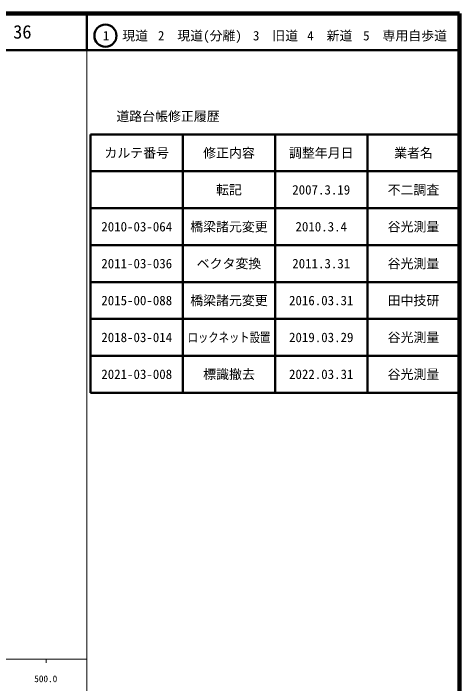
# Model space of a CAD drawing. Units: millimetres on the paper, enlarged 1000 times. Extents: x 7750 to 680000, y -40250 to 380000.
# Drawn here: x 559078 to 680000, y 198357 to 380000 of the extents above; entities that cross this region are included whole.
import ezdxf
from ezdxf.enums import TextEntityAlignment as Align

# ---------------------------------------------------------------- set-up
doc = ezdxf.new("R2010")
doc.units = ezdxf.units.MM
doc.header["$LTSCALE"] = 1000
for name, color, linetype, lineweight in [('M-TTL', 2, 'Continuous', 140), ('M-TTL-BAND', 7, 'Continuous', 13), ('M-TTL-FRAM', 2, 'Continuous', 50), ('M-TTL-LINE', 7, 'Continuous', 50)]:
    doc.layers.add(name, color=color, linetype=linetype, lineweight=lineweight)
doc.layers.add('M-TTL-TXT', color=7, linetype='Continuous')
doc.styles.add('ＭＳ ゴシック', font='')
doc.styles.get('ＭＳ ゴシック').set_extended_font_data('MS Gothic')

msp = doc.modelspace()

# ---------------------------------------------------------------- linework, layer by layer
at = {"layer": 'M-TTL'}
for p, q in [((680000, 380000), (40000, 380000)), ((680000, 20000), (680000, 380000))]:
    msp.add_line(p, q, dxfattribs=at)
at = {"layer": 'M-TTL-BAND'}
for p, q in [((579000, 20000), (579000, 370000)), ((40000, 205000), (579000, 205000)), ((568000, 205000), (568000, 204000))]:
    msp.add_line(p, q, dxfattribs=at)
at = {"layer": 'M-TTL-FRAM'}
for p, q in [((580000, 347197), (680000, 347197)), ((580000, 347197), (580000, 277197)), ((580000, 277197), (680000, 277197))]:
    msp.add_line(p, q, dxfattribs=at)
at = {"layer": 'M-TTL-LINE'}
for p, q in [((579000, 380000), (579000, 370000)), ((40000, 370000), (680000, 370000)), ((605000, 347197), (605000, 277197)), ((630000, 347197), (630000, 277197)), ((655000, 347197), (655000, 277197)), ((580000, 337197), (680000, 337197)), ((580000, 327197), (680000, 327197)), ((580000, 317197), (680000, 317197)), ((580000, 307197), (680000, 307197)), ((580000, 297197), (680000, 297197)), ((580000, 287197), (680000, 287197))]:
    msp.add_line(p, q, dxfattribs=at)
msp.add_circle((584031, 373958), 3000, dxfattribs=at)

# ---------------------------------------------------------------- texts
at = {"layer": 'M-TTL-BAND', "style": 'ＭＳ ゴシック'}
msp.add_text('500.0', height=1833, dxfattribs=at).set_placement((567844, 198195), align=Align.BOTTOM_CENTER)
at = {"layer": 'M-TTL-TXT', "style": 'ＭＳ ゴシック'}
for s, height, p in [('36', 3666, (561497, 375000)), ('1\u3000現道', 2566, (589448, 373958)), ('2\u3000現道(分離)', 2566, (609619, 373958)), ('3\u3000旧道', 2566, (630121, 373958)), ('4\u3000新道', 2566, (644824, 373958)), ('5\u3000専用自歩道', 2566, (665228, 373958)), ('道路台帳修正履歴', 2566, (600968, 352113)), ('カルテ番号', 2566, (592500, 342197)), ('修正内容', 2566, (617500, 342197)), ('調整年月日', 2566, (642500, 342197)), ('業者名', 2566, (667500, 342197)), ('転記', 2566, (617500, 332197)), ('2007.3.19', 2566, (642500, 332197)), ('不二調査', 2566, (667500, 332197)), ('2010-03-064', 2566, (592500, 322197)), ('橋梁諸元変更', 2566, (617500, 322197)), ('2010.3.4', 2566, (642500, 322197)), ('谷光測量', 2566, (667500, 322197)), ('2011-03-036', 2566, (592500, 312197)), ('ベクタ変換', 2566, (617500, 312197)), ('2011.3.31', 2566, (642500, 312197)), ('谷光測量', 2566, (667500, 312197)), ('2015-00-088', 2566, (592500, 302197)), ('橋梁諸元変更', 2566, (617500, 302197)), ('2016.03.31', 2566, (642500, 302197)), ('田中技研', 2566, (667500, 302197)), ('2018-03-014', 2566, (592500, 292197)), ('2019.03.29', 2566, (642500, 292197)), ('谷光測量', 2566, (667500, 292197)), ('2021-03-008', 2566, (592500, 282197)), ('標識撤去', 2566, (617500, 282197)), ('2022.03.31', 2566, (642500, 282197)), ('谷光測量', 2566, (667500, 282197))]:
    msp.add_text(s, height=height, dxfattribs=at).set_placement(p, align=Align.MIDDLE_CENTER)
at = {"layer": 'M-TTL-TXT', "style": 'ＭＳ ゴシック', "width": 0.8}
msp.add_text('ロックネット設置', height=2566, dxfattribs=at).set_placement((617500, 292197), align=Align.MIDDLE_CENTER)

doc.saveas('drawing.dxf')
